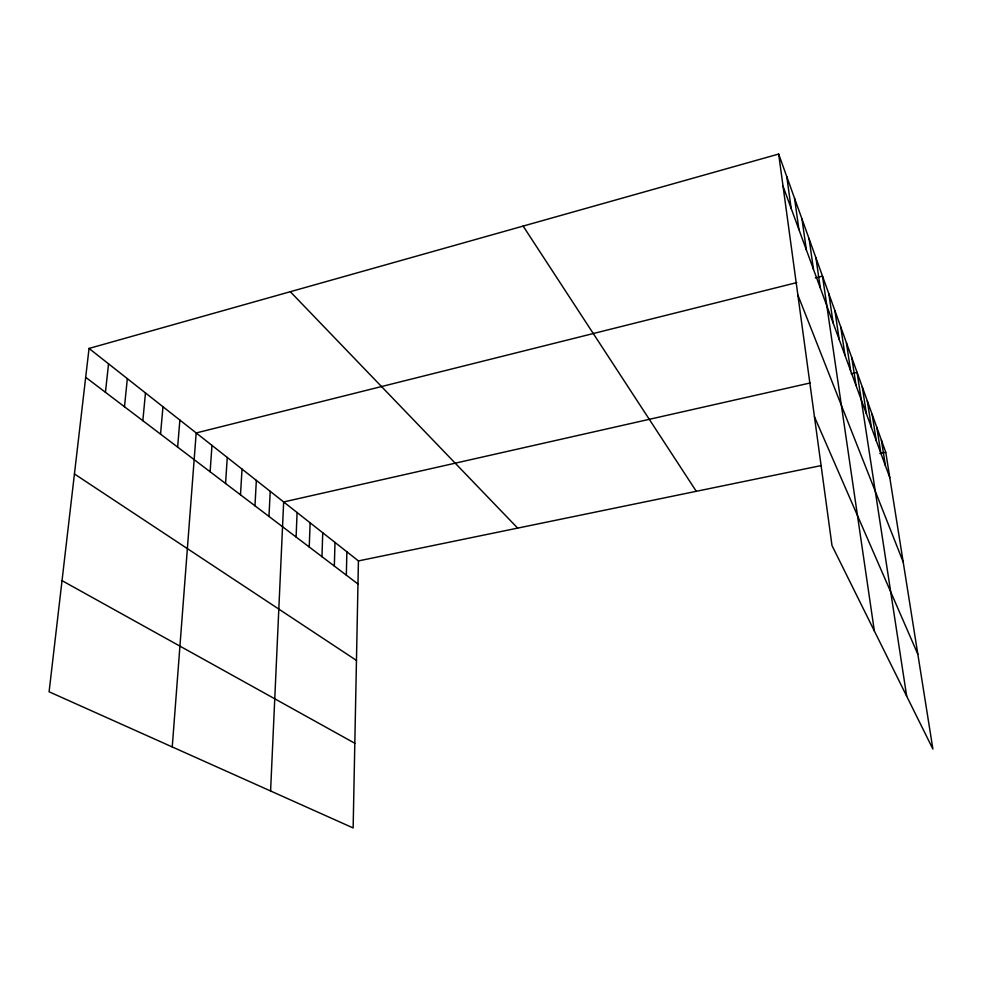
<?xml version="1.0" encoding="UTF-8"?>
<svg xmlns="http://www.w3.org/2000/svg" width="982" height="982" viewBox="0 0 982 982"><rect width="100%" height="100%" fill="white"/><g stroke="black" fill="none" stroke-linecap="round" stroke-linejoin="round"><path stroke-width="1.47" d="M89.043 348.438L358.43 560.918L353.139 827.949L49.1 691.794L89.043 348.438L778.665 154.051L885.764 452.272L932.9 749.082L831.987 545.526L778.665 154.051M346.327 575.157L346.879 551.81M334.334 566.049L334.997 542.432M321.973 556.671L322.734 532.772M309.244 546.999L310.116 522.805M296.098 537.031L297.092 512.543M270.59 790.976L283.663 501.949L810.113 382.98M268.97 516.434L270.222 491.344M254.964 505.791L256.351 480.407M240.492 494.818L242.038 469.114M225.565 483.475L227.259 457.452M210.123 471.753L211.977 445.411M172.243 746.934L196.191 432.952L796.77 282.595M177.644 447.105L179.866 420.075M160.545 434.13L162.975 406.744M142.844 420.677L145.471 392.947M124.481 406.744L127.341 378.647M105.442 392.297L108.548 363.819M815.367 277.943L822.511 276.151L874.336 630.947M851.173 373.7L857.065 372.374L906.681 696.201M358.43 560.918L821.222 465.566M879.847 453.5L885.764 452.272M62.026 580.644L354.821 743.264M74.436 473.962L356.466 660.432M85.68 377.297L357.976 583.995M290.304 291.703L517.661 528.12M523.136 226.081L696.287 491.319M814.446 416.749L917.826 654.172M797.863 295.017L903.194 562.035M783.047 186.249L889.79 477.645M881.382 440.071L885.433 465.75M876.84 427.452L880.928 453.463M872.151 414.392L876.275 440.734M867.302 400.877L871.451 427.563M862.282 386.871L866.443 413.913M851.824 357.779L856.046 385.521M846.398 342.644L850.645 370.754M840.752 326.957L845.023 355.435M834.909 310.656L839.193 339.527M828.833 293.741L833.141 322.992M815.944 257.849L820.289 287.898M809.107 238.798L813.464 269.264M801.975 218.949L806.345 249.833M794.536 198.241L798.918 229.555M786.778 176.637L791.161 208.38"/></g></svg>
